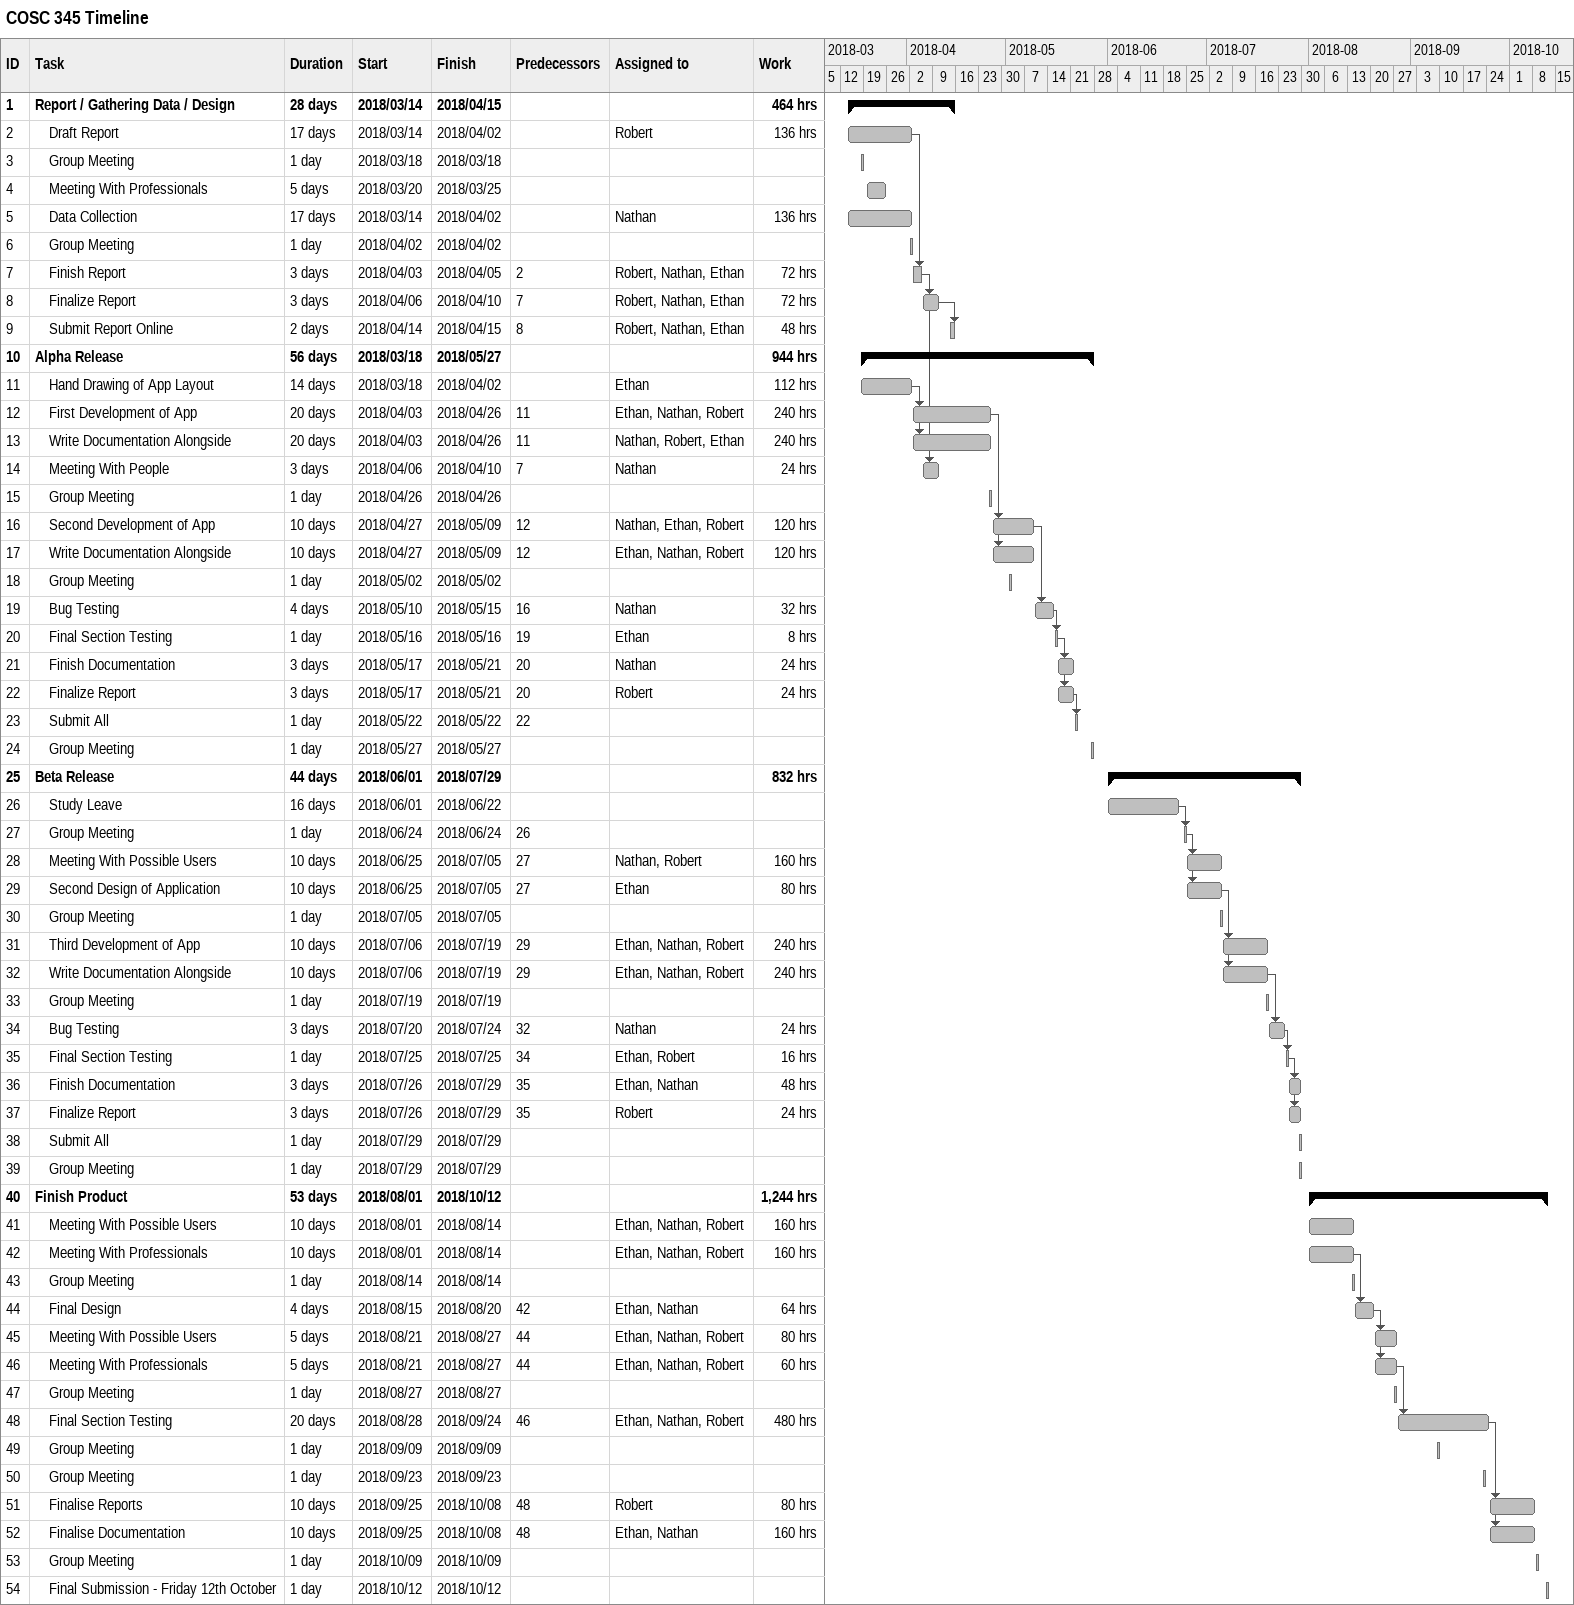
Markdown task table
COSC 345 Timeline

| ID | Level | Task | Duration | Start | Finish | Predecessors | Resources | Work (h) |
|---|---|---|---|---|---|---|---|---|
| 1 | 1 | **Report / Gathering Data / Design** | 28d | 2018-03-14 | 2018-04-15 |  |  | 464 |
| 2 | 2 | Draft Report | 17d | 2018-03-14 | 2018-04-02 |  | Robert | 136 |
| 3 | 2 | Group Meeting | 1d | 2018-03-18 | 2018-03-18 |  |  |  |
| 4 | 2 | Meeting With Professionals | 5d | 2018-03-20 | 2018-03-25 |  |  |  |
| 5 | 2 | Data Collection | 17d | 2018-03-14 | 2018-04-02 |  | Nathan | 136 |
| 6 | 2 | Group Meeting | 1d | 2018-04-02 | 2018-04-02 |  |  |  |
| 7 | 2 | Finish Report | 3d | 2018-04-03 | 2018-04-05 | 2 | Robert, Nathan, Ethan | 72 |
| 8 | 2 | Finalize Report | 3d | 2018-04-06 | 2018-04-10 | 7 | Robert, Nathan, Ethan | 72 |
| 9 | 2 | Submit Report Online | 2d | 2018-04-14 | 2018-04-15 | 8 | Robert, Nathan, Ethan | 48 |
| 10 | 1 | **Alpha Release** | 56d | 2018-03-18 | 2018-05-27 |  |  | 944 |
| 11 | 2 | Hand Drawing of App Layout | 14d | 2018-03-18 | 2018-04-02 |  | Ethan | 112 |
| 12 | 2 | First Development of App | 20d | 2018-04-03 | 2018-04-26 | 11 | Ethan, Nathan, Robert | 240 |
| 13 | 2 | Write Documentation Alongside | 20d | 2018-04-03 | 2018-04-26 | 11 | Nathan, Robert, Ethan | 240 |
| 14 | 2 | Meeting With People | 3d | 2018-04-06 | 2018-04-10 | 7 | Nathan | 24 |
| 15 | 2 | Group Meeting | 1d | 2018-04-26 | 2018-04-26 |  |  |  |
| 16 | 2 | Second Development of App | 10d | 2018-04-27 | 2018-05-09 | 12 | Nathan, Ethan, Robert | 120 |
| 17 | 2 | Write Documentation Alongside | 10d | 2018-04-27 | 2018-05-09 | 12 | Ethan, Nathan, Robert | 120 |
| 18 | 2 | Group Meeting | 1d | 2018-05-02 | 2018-05-02 |  |  |  |
| 19 | 2 | Bug Testing | 4d | 2018-05-10 | 2018-05-15 | 16 | Nathan | 32 |
| 20 | 2 | Final Section Testing | 1d | 2018-05-16 | 2018-05-16 | 19 | Ethan | 8 |
| 21 | 2 | Finish Documentation | 3d | 2018-05-17 | 2018-05-21 | 20 | Nathan | 24 |
| 22 | 2 | Finalize Report | 3d | 2018-05-17 | 2018-05-21 | 20 | Robert | 24 |
| 23 | 2 | Submit All | 1d | 2018-05-22 | 2018-05-22 | 22 |  |  |
| 24 | 2 | Group Meeting | 1d | 2018-05-27 | 2018-05-27 |  |  |  |
| 25 | 1 | **Beta Release** | 44d | 2018-06-01 | 2018-07-29 |  |  | 832 |
| 26 | 2 | Study Leave | 16d | 2018-06-01 | 2018-06-22 |  |  |  |
| 27 | 2 | Group Meeting | 1d | 2018-06-24 | 2018-06-24 | 26 |  |  |
| 28 | 2 | Meeting With Possible Users | 10d | 2018-06-25 | 2018-07-05 | 27 | Nathan, Robert | 160 |
| 29 | 2 | Second Design of Application | 10d | 2018-06-25 | 2018-07-05 | 27 | Ethan | 80 |
| 30 | 2 | Group Meeting | 1d | 2018-07-05 | 2018-07-05 |  |  |  |
| 31 | 2 | Third Development of App | 10d | 2018-07-06 | 2018-07-19 | 29 | Ethan, Nathan, Robert | 240 |
| 32 | 2 | Write Documentation Alongside | 10d | 2018-07-06 | 2018-07-19 | 29 | Ethan, Nathan, Robert | 240 |
| 33 | 2 | Group Meeting | 1d | 2018-07-19 | 2018-07-19 |  |  |  |
| 34 | 2 | Bug Testing | 3d | 2018-07-20 | 2018-07-24 | 32 | Nathan | 24 |
| 35 | 2 | Final Section Testing | 1d | 2018-07-25 | 2018-07-25 | 34 | Ethan, Robert | 16 |
| 36 | 2 | Finish Documentation | 3d | 2018-07-26 | 2018-07-29 | 35 | Ethan, Nathan | 48 |
| 37 | 2 | Finalize Report | 3d | 2018-07-26 | 2018-07-29 | 35 | Robert | 24 |
| 38 | 2 | Submit All | 1d | 2018-07-29 | 2018-07-29 |  |  |  |
| 39 | 2 | Group Meeting | 1d | 2018-07-29 | 2018-07-29 |  |  |  |
| 40 | 1 | **Finish Product** | 53d | 2018-08-01 | 2018-10-12 |  |  | 1244 |
| 41 | 2 | Meeting With Possible Users | 10d | 2018-08-01 | 2018-08-14 |  | Ethan, Nathan, Robert | 160 |
| 42 | 2 | Meeting With Professionals | 10d | 2018-08-01 | 2018-08-14 |  | Ethan, Nathan, Robert | 160 |
| 43 | 2 | Group Meeting | 1d | 2018-08-14 | 2018-08-14 |  |  |  |
| 44 | 2 | Final Design | 4d | 2018-08-15 | 2018-08-20 | 42 | Ethan, Nathan | 64 |
| 45 | 2 | Meeting With Possible Users | 5d | 2018-08-21 | 2018-08-27 | 44 | Ethan, Nathan, Robert | 80 |
| 46 | 2 | Meeting With Professionals | 5d | 2018-08-21 | 2018-08-27 | 44 | Ethan, Nathan, Robert | 60 |
| 47 | 2 | Group Meeting | 1d | 2018-08-27 | 2018-08-27 |  |  |  |
| 48 | 2 | Final Section Testing | 20d | 2018-08-28 | 2018-09-24 | 46 | Ethan, Nathan, Robert | 480 |
| 49 | 2 | Group Meeting | 1d | 2018-09-09 | 2018-09-09 |  |  |  |
| 50 | 2 | Group Meeting | 1d | 2018-09-23 | 2018-09-23 |  |  |  |
| 51 | 2 | Finalise Reports | 10d | 2018-09-25 | 2018-10-08 | 48 | Robert | 80 |
| 52 | 2 | Finalise Documentation | 10d | 2018-09-25 | 2018-10-08 | 48 | Ethan, Nathan | 160 |
| 53 | 2 | Group Meeting | 1d | 2018-10-09 | 2018-10-09 |  |  |  |
| 54 | 2 | Final Submission - Friday 12th October | 1d | 2018-10-12 | 2018-10-12 |  |  |  |
